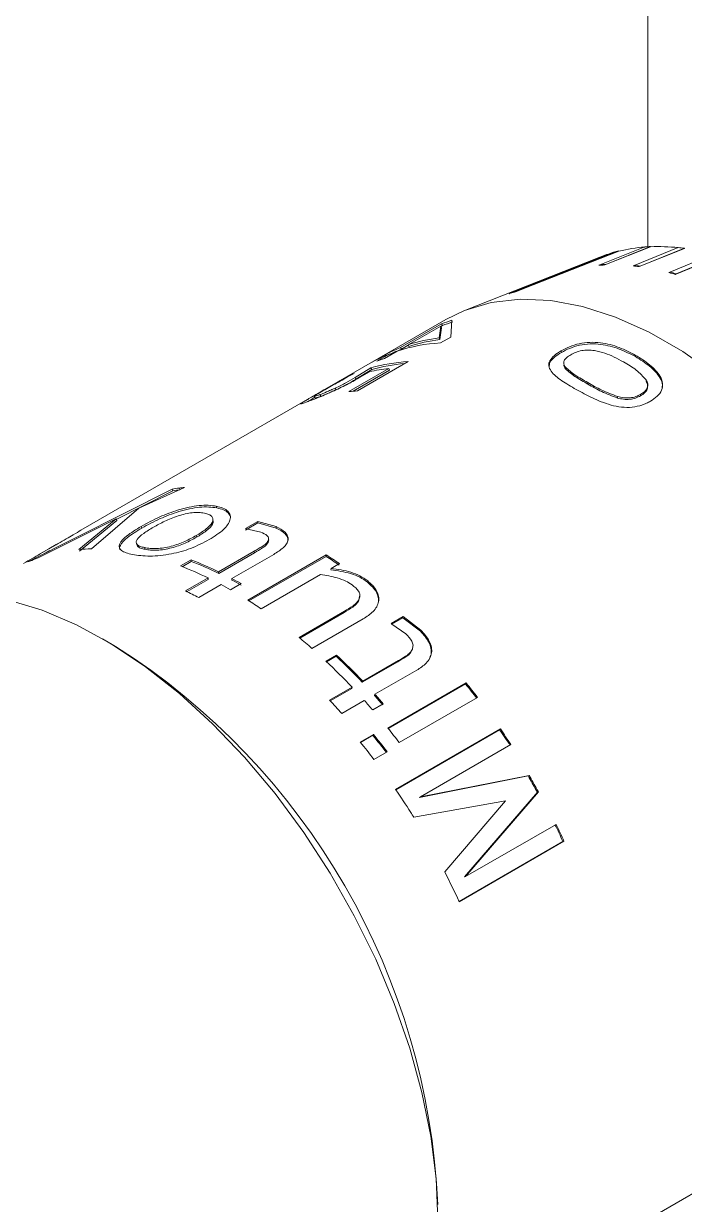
# Model space of a CAD drawing. Header units: millimetres. Extents: x 2 to 278, y 1 to 215.
# Drawn here: x 229.64 to 234.17, y 54.66 to 62.75 of the extents above; entities that cross this region are included whole.
import ezdxf

# ---------------------------------------------------------------- set-up
doc = ezdxf.new("R2010")
doc.units = ezdxf.units.MM

msp = doc.modelspace()

# ---------------------------------------------------------------- linework, layer by layer
at = {"color": 7, "linetype": 'Continuous', "lineweight": 18}
for p, q in [((233.9174, 64.8564), (233.9174, 61.2217)), ((232.9737, 60.9034), (233.6819, 61.1831)), ((233.0035, 60.9091), (233.7187, 61.1916)), ((233.01, 60.9129), (233.7183, 61.1926)), ((233.5885, 61.0981), (233.8957, 61.2203)), ((233.6213, 61.0966), (233.9354, 61.2216)), ((233.6278, 61.1003), (233.935, 61.2226)), ((233.7183, 61.1926), (233.7187, 61.1916)), ((233.8219, 61.0938), (234.1251, 61.2162)), ((233.8572, 61.0851), (234.1672, 61.2102)), ((233.8637, 61.0888), (234.1669, 61.2112)), ((233.935, 61.2226), (233.9354, 61.2216)), ((234.1669, 61.2112), (234.1672, 61.2102)), ((233.587, 61.15), (232.6673, 60.7871)), ((233.6213, 61.0966), (233.6278, 61.1003)), ((234.0677, 61.0476), (234.3667, 61.1709)), ((234.1047, 61.0317), (234.4104, 61.1577)), ((234.1112, 61.0354), (234.4102, 61.1587)), ((233.582, 61.0943), (233.5885, 61.0981)), ((233.8154, 61.0901), (233.8219, 61.0938)), ((233.8572, 61.0851), (233.8637, 61.0888)), ((234.0612, 61.0439), (234.0677, 61.0476)), ((234.1047, 61.0317), (234.1112, 61.0354)), ((232.9672, 60.8996), (232.9737, 60.9034)), ((233.0035, 60.9091), (233.01, 60.9129)), ((232.5327, 60.7222), (230.0312, 59.2781)), ((232.5734, 60.7171), (232.5658, 60.6027)), ((232.2221, 60.5301), (232.5029, 60.6922)), ((232.4972, 60.6779), (232.2737, 60.5489)), ((232.4873, 60.5971), (232.4972, 60.6779)), ((232.492, 60.5855), (232.5027, 60.6666)), ((232.5027, 60.6666), (232.4972, 60.6779)), ((232.4986, 60.6751), (232.5087, 60.6809)), ((232.5087, 60.6809), (232.5029, 60.6922)), ((232.2279, 60.5188), (232.2751, 60.5461)), ((232.2792, 60.5375), (232.2737, 60.5489)), ((232.492, 60.5855), (232.4873, 60.5971)), ((232.5658, 60.6027), (232.4951, 60.5618)), ((232.028, 60.4306), (232.1019, 60.4733)), ((232.0596, 60.4363), (232.1482, 60.4875)), ((232.1044, 60.4689), (232.1019, 60.4733)), ((232.1998, 60.5062), (232.1111, 60.4551)), ((232.1526, 60.479), (232.1482, 60.4875)), ((232.2279, 60.5188), (232.2221, 60.5301)), ((233.3228, 60.5081), (233.3242, 60.497)), ((233.831, 60.4785), (233.8311, 60.4681)), ((231.8683, 60.2287), (232.1417, 60.3865)), ((231.8976, 60.2314), (232.1463, 60.375)), ((231.9104, 60.3249), (232.0191, 60.3911)), ((231.9157, 60.3134), (232.0245, 60.3797)), ((232.2734, 60.4338), (231.9261, 60.2334)), ((232.0191, 60.3911), (232.0245, 60.3797)), ((232.1417, 60.3865), (232.1463, 60.375)), ((233.3524, 60.3853), (233.3516, 60.3961)), ((231.9041, 60.3534), (231.8986, 60.3503)), ((231.9104, 60.3249), (231.9157, 60.3134)), ((232.0085, 60.3647), (231.9458, 60.3276)), ((233.5066, 60.28), (233.5065, 60.2904)), ((233.9045, 60.2988), (233.9052, 60.3088)), ((231.7746, 60.2527), (231.78, 60.2414)), ((233.867, 60.2002), (233.8679, 60.21)), ((231.6309, 60.1971), (231.6369, 60.1859)), ((231.669, 60.2078), (231.6747, 60.1965)), ((233.7083, 60.1847), (233.7089, 60.1946)), ((230.4287, 59.43), (230.7417, 59.5711)), ((230.7096, 59.5566), (230.7053, 59.5672)), ((230.656, 59.5601), (229.6678, 59.0609)), ((230.6609, 59.5486), (230.2739, 59.353)), ((230.6609, 59.5486), (230.656, 59.5601)), ((230.103, 59.151), (230.4287, 59.43)), ((230.962, 59.4314), (230.9592, 59.4429)), ((229.7436, 59.0905), (230.2726, 59.3559)), ((230.2726, 59.3559), (230.0163, 59.1469)), ((230.2776, 59.3444), (230.0207, 59.1353)), ((230.2776, 59.3444), (230.2726, 59.3559)), ((231.243, 59.3393), (231.1588, 59.2907)), ((231.2445, 59.3282), (231.1604, 59.2796)), ((231.3688, 59.3034), (231.243, 59.3393)), ((231.2445, 59.3282), (231.243, 59.3393)), ((231.3699, 59.2925), (231.2445, 59.3282)), ((230.4489, 59.2934), (230.4451, 59.305)), ((230.8239, 59.2305), (230.8217, 59.2418)), ((231.1637, 59.2889), (231.2637, 59.2663)), ((231.3699, 59.2925), (231.3688, 59.3034)), ((229.8112, 59.1506), (229.8624, 59.18)), ((230.4709, 59.1479), (230.4681, 59.1594)), ((231.3146, 59.1949), (231.3138, 59.2057)), ((231.3182, 59.2134), (231.3146, 59.1949)), ((229.7396, 59.1091), (229.8112, 59.1506)), ((229.8165, 59.1394), (229.7689, 59.112)), ((231.2194, 59.1346), (230.9754, 58.9937)), ((231.2201, 59.1238), (230.9761, 58.983)), ((231.0662, 58.9476), (231.3525, 59.1128)), ((231.7118, 59.1094), (231.1752, 58.7996)), ((231.7114, 59.0993), (231.1834, 58.7945)), ((231.2201, 59.1238), (231.2194, 59.1346)), ((231.7114, 59.0993), (231.7118, 59.1094)), ((230.786, 59.0755), (230.7132, 59.0335)), ((230.7875, 59.0644), (230.7257, 59.0287)), ((230.7875, 59.0644), (230.786, 59.0755)), ((231.745, 59.0072), (231.7458, 59.0171)), ((231.7458, 59.0171), (231.8025, 59.0498)), ((230.9027, 58.9517), (230.7481, 58.8625)), ((230.9034, 58.941), (230.7586, 58.8574)), ((230.9034, 58.941), (230.9027, 58.9517)), ((230.9761, 58.983), (230.9754, 58.9937)), ((231.0665, 58.937), (231.0662, 58.9476)), ((231.266, 58.7401), (231.6729, 58.975)), ((231.9953, 58.9224), (231.9969, 58.9317)), ((230.8388, 58.8163), (230.9934, 58.9056)), ((231.0571, 58.8705), (231.1298, 58.9125)), ((231.9412, 58.826), (231.9372, 58.7999)), ((231.9372, 58.7999), (231.939, 58.809)), ((231.8368, 58.7228), (231.5265, 58.5437)), ((231.8349, 58.7138), (231.5321, 58.539)), ((231.8349, 58.7138), (231.8368, 58.7228)), ((232.2408, 58.6866), (232.1567, 58.6381)), ((232.2381, 58.6783), (232.1612, 58.6338)), ((232.2381, 58.6783), (232.2408, 58.6866)), ((232.3587, 58.5857), (232.2381, 58.6783)), ((232.3618, 58.5936), (232.2408, 58.6866)), ((231.6149, 58.4682), (231.9653, 58.6705)), ((232.1614, 58.6336), (232.258, 58.5684)), ((232.3587, 58.5857), (232.3618, 58.5936)), ((230.2693, 58.4824), (230.1796, 58.5343)), ((232.2994, 58.4561), (232.3028, 58.4638)), ((231.7838, 58.4228), (231.7111, 58.3808)), ((231.7811, 58.4145), (231.7156, 58.3766)), ((231.7811, 58.4145), (231.7838, 58.4228)), ((232.2038, 58.3773), (231.9599, 58.2365)), ((232.2073, 58.3849), (231.9633, 58.2441)), ((232.2038, 58.3773), (232.2073, 58.3849)), ((232.0466, 58.1538), (232.3329, 58.3191)), ((231.8905, 58.2021), (231.7359, 58.1128)), ((231.8871, 58.1945), (231.7394, 58.1092)), ((231.8871, 58.1945), (231.8905, 58.2021)), ((231.9599, 58.2365), (231.9633, 58.2441)), ((232.6718, 58.2317), (232.1353, 57.922)), ((232.6673, 58.2253), (232.1374, 57.9194)), ((232.6673, 58.2253), (232.6718, 58.2317)), ((231.8192, 58.0225), (231.9738, 58.1118)), ((232.0428, 58.1465), (232.0466, 58.1538)), ((232.2132, 57.8229), (232.7497, 58.1326)), ((232.0311, 58.0467), (232.1039, 58.0887)), ((232.0364, 57.8793), (231.9455, 57.8268)), ((232.032, 57.8728), (231.9476, 57.8241)), ((232.032, 57.8728), (232.0364, 57.8793)), ((232.9064, 57.9162), (232.1881, 57.5016)), ((232.901, 57.9111), (232.1891, 57.5002)), ((232.901, 57.9111), (232.9064, 57.9162)), ((232.3579, 57.452), (232.9775, 57.8097)), ((232.039, 57.7078), (232.1299, 57.7603)), ((233.0968, 57.5942), (232.3522, 57.4474)), ((233.1031, 57.598), (232.3579, 57.452)), ((233.0968, 57.5942), (233.1031, 57.598)), ((232.6608, 56.9024), (233.16, 57.4829)), ((232.6679, 56.9047), (233.1665, 57.4862)), ((233.1523, 57.4967), (233.1589, 57.5)), ((233.16, 57.4829), (233.1665, 57.4862)), ((232.3127, 57.3108), (232.9417, 57.4236)), ((232.3522, 57.4474), (232.3579, 57.452)), ((232.9417, 57.4236), (232.5245, 56.9368)), ((233.2874, 57.2624), (232.6679, 56.9047)), ((232.623, 56.7341), (233.3348, 57.145)), ((232.6238, 56.7322), (233.3421, 57.1469)), ((233.3348, 57.145), (233.3421, 57.1469)), ((232.6608, 56.9024), (232.6679, 56.9047)), ((232.2924, 53.6179), (235.5487, 55.4977))]:
    msp.add_line(p, q, dxfattribs=at)
at = {"color": 7, "linetype": 'Continuous', "lineweight": 18, "flags": 128}
for points in [[(234.3852, 60.3416), (234.1557, 60.5029), (233.9247, 60.6361), (233.6951, 60.7398), (233.4696, 60.8126), (233.2508, 60.8537), (233.0412, 60.8626), (232.8434, 60.8393), (232.6596, 60.784), (232.5327, 60.7222)], [(232.4773, 54.5547), (232.465, 54.8346), (232.4286, 55.1256), (232.3683, 55.4246), (232.2847, 55.7285), (232.1789, 56.034), (232.0519, 56.3378), (231.905, 56.6368), (231.7398, 56.9278), (231.5581, 57.2077), (231.3618, 57.4735), (231.1529, 57.7224), (230.9337, 57.9518), (230.7065, 58.1593), (230.4737, 58.3426), (230.2378, 58.4998), (230.0013, 58.6292), (229.7666, 58.7295), (229.5364, 58.7996), (229.3129, 58.8388), (229.0986, 58.8466), (228.8958, 58.823), (228.7066, 58.7682), (228.5543, 58.6954)]]:
    msp.add_lwpolyline(points, dxfattribs=at)
at = {"color": 7, "linetype": 'Continuous', "lineweight": 18}
for centre, radius, start, end in [((233.9522, 60.2235), 0.9958, 105.71764, 111.5148), ((233.9607, 60.1935), 1.0281, 103.64154, 105.73414), ((233.9759, 60.1248), 1.0974, 94.17287, 103.55312), ((233.9841, 60.0349), 1.1887, 92.36438, 94.26397), ((233.9868, 59.918), 1.3045, 83.89867, 92.25702), ((233.9744, 59.7807), 1.4433, 82.33597, 84.00497), ((233.678, 59.8921), 1.2093, 92.38054, 94.24782), ((233.6716, 59.8884), 1.2093, 92.38054, 94.24782), ((233.6617, 59.6298), 1.4683, 82.35016, 83.99077), ((233.6682, 59.6336), 1.4683, 82.35016, 83.99077), ((233.5913, 59.2851), 1.8205, 73.62038, 75.04191), ((233.5978, 59.2888), 1.8205, 73.62038, 75.04191), ((233.2563, 59.8708), 1.0686, 103.68123, 105.69446), ((233.2628, 59.8746), 1.0686, 103.68123, 105.69446), ((232.8848, 59.7246), 1.0403, 107.41742, 111.53472), ((232.8889, 59.7174), 1.0359, 107.41742, 111.53472), ((232.5546, 59.4332), 1.1302, 93.01979, 108.29703), ((232.622, 59.5021), 1.1032, 97.01217, 108.40405), ((232.6261, 59.4951), 1.0986, 97.01217, 108.40405), ((232.52, 59.545), 1.0132, 111.52773, 119.05431), ((232.4402, 59.4721), 1.0366, 108.50693, 111.53892), ((232.5939, 59.5876), 1.0132, 111.52773, 119.05431), ((232.5995, 59.5771), 1.0124, 111.53471, 116.36605), ((232.26, 59.2464), 1.1463, 95.92432, 102.67398), ((232.3349, 59.2911), 1.1444, 93.0793, 106.01686), ((232.3374, 59.2908), 1.1329, 94.42397, 106.03603), ((232.3192, 59.4325), 1.0102, 114.26218, 118.14484), ((231.9955, 59.0118), 1.2235, 93.24882, 95.96353), ((230.8469, 58.4143), 1.1616, 97.00054, 99.45905), ((230.8511, 58.3802), 1.1959, 95.25096, 97.00354), ((230.851, 58.4076), 1.1567, 97.00054, 99.45905), ((230.3915, 57.265), 2.1662, 69.11476, 69.25348), ((230.0777, 58.1207), 1.0257, 110.35263, 113.5555), ((230.0822, 58.1086), 1.0386, 109.02906, 110.35607), ((230.1197, 57.8903), 1.2608, 90.75742, 94.70339), ((230.0409, 56.4566), 3.1263, 55.72203, 57.70269), ((230.0343, 56.4556), 3.1395, 55.72203, 57.70269), ((229.8853, 56.8552), 2.3304, 64.11556, 69.18947), ((229.9581, 56.8972), 2.3304, 64.11556, 69.18947), ((229.9631, 56.8952), 2.3205, 64.11556, 69.18947), ((229.774, 56.5254), 2.7453, 60.40559, 61.92182), ((229.7798, 56.525), 2.7337, 60.40559, 61.92182), ((229.6174, 56.5274), 2.5944, 61.91512, 64.16433), ((229.7013, 56.4834), 2.7453, 60.40559, 61.92182), ((229.4978, 56.1458), 3.1395, 55.72203, 57.70269), ((229.3199, 55.6149), 4.1457, 46.73105, 46.82105), ((229.0644, 55.5696), 3.861, 48.65428, 50.3798), ((227.6975, 54.4481), 4.7844, 2.51927, 57.48325), ((228.7587, 55.237), 4.3128, 43.43287, 46.79852), ((228.8412, 55.2839), 4.2947, 43.43287, 46.79852), ((228.8314, 55.279), 4.3128, 43.43287, 46.79852), ((228.8525, 55.1472), 4.9018, 37.43136, 38.89888), ((228.8408, 55.1406), 4.9225, 37.43136, 38.89888), ((228.4325, 54.9834), 4.5504, 41.90352, 43.45002), ((228.4993, 54.9936), 4.6685, 40.84153, 41.90575), ((228.5829, 55.0416), 4.6488, 40.84153, 41.90575), ((228.5721, 55.0356), 4.6685, 40.84153, 41.90575), ((228.2252, 54.7851), 4.9016, 37.28459, 39.04565), ((228.2135, 54.7785), 4.9224, 37.28459, 39.04565), ((228.3043, 54.8309), 4.9225, 37.43136, 38.89888), ((228.6624, 55.0083), 5.1373, 32.9839, 34.40623), ((228.6499, 55.0011), 5.1591, 32.9839, 34.40623), ((228.1226, 54.726), 4.9224, 37.28459, 39.04565), ((228.6051, 54.972), 5.2011, 29.03912, 30.27618), ((228.5924, 54.9647), 5.2231, 29.03912, 30.27618), ((227.923, 54.5806), 5.1695, 32.31914, 34.40505), ((228.6088, 54.9741), 5.1968, 28.86529, 29.03902), ((228.5961, 54.9668), 5.2188, 28.86529, 29.03902), ((227.8948, 54.5626), 5.2029, 31.8842, 32.32115), ((228.6983, 55.0196), 5.1005, 24.62781, 26.05698), ((228.686, 55.0124), 5.122, 24.62781, 26.05698), ((227.9483, 54.5886), 5.1435, 24.63055, 27.16372)]:
    msp.add_arc(centre, radius, start, end, dxfattribs=at)
for points, knots in [([(233.3228, 60.5081), (233.3411, 60.5178), (233.3778, 60.5373), (233.446, 60.5588), (233.5206, 60.5685), (233.6168, 60.5629), (233.7234, 60.5341), (233.7951, 60.4971), (233.831, 60.4785)], [0, 0, 0, 0, 0.125108, 0.249985, 0.374734, 0.499711, 0.749517, 1, 1, 1, 1]), ([(233.3242, 60.497), (233.3425, 60.5068), (233.3792, 60.5262), (233.4472, 60.5478), (233.5217, 60.5575), (233.6177, 60.5521), (233.724, 60.5235), (233.7953, 60.4866), (233.8311, 60.4681)], [0, 0, 0, 0, 0.12544, 0.250588, 0.375459, 0.500395, 0.749895, 1, 1, 1, 1]), ([(233.4253, 60.2435), (233.3914, 60.2633), (233.3236, 60.3027), (233.2574, 60.3557), (233.2344, 60.4033), (233.2421, 60.4409), (233.2729, 60.4767), (233.3062, 60.4976), (233.3228, 60.5081)], [0, 0, 0, 0, 0.250486, 0.500299, 0.629628, 0.750035, 0.874892, 1, 1, 1, 1]), ([(233.2398, 60.3943), (233.2407, 60.406), (233.2425, 60.4301), (233.2746, 60.4657), (233.3076, 60.4866), (233.3242, 60.497)], [0, 0, 0, 0, 0.319725, 0.659436, 1, 1, 1, 1]), ([(233.3886, 60.4807), (233.3788, 60.4745), (233.359, 60.4621), (233.3408, 60.4401), (233.3388, 60.421), (233.344, 60.4064), (233.349, 60.3996), (233.3516, 60.3961)], [0, 0, 0, 0, 0.250253, 0.499973, 0.749427, 0.874667, 1, 1, 1, 1]), ([(233.5506, 60.5097), (233.5365, 60.5113), (233.5084, 60.5146), (233.463, 60.5105), (233.4215, 60.4983), (233.3996, 60.4866), (233.3886, 60.4807)], [0, 0, 0, 0, 0.250208, 0.499841, 0.749527, 1, 1, 1, 1]), ([(233.7497, 60.4316), (233.7282, 60.4431), (233.6875, 60.465), (233.6243, 60.494), (233.5753, 60.5044), (233.5506, 60.5097)], [0, 0, 0, 0, 0.353661, 0.672991, 1, 1, 1, 1]), ([(233.831, 60.4785), (233.8648, 60.4576), (233.9325, 60.416), (233.9985, 60.3473), (234.0215, 60.2847), (234.0146, 60.237), (233.9836, 60.1951), (233.9505, 60.1736), (233.9339, 60.1629)], [0, 0, 0, 0, 0.250465, 0.500214, 0.629462, 0.750008, 0.874855, 1, 1, 1, 1]), ([(233.8311, 60.4681), (233.865, 60.4473), (233.9328, 60.4057), (233.996, 60.3375), (234.0199, 60.2836), (234.0151, 60.2614), (234.0138, 60.2553)], [0, 0, 0, 0, 0.3688786, 0.7368703, 0.9273228, 1, 1, 1, 1]), ([(233.3421, 60.4099), (233.3419, 60.4088), (233.341, 60.4039), (233.3453, 60.3956), (233.35, 60.3888), (233.3524, 60.3853)], [0, 0, 0, 0, 0.1277254, 0.5638152, 1, 1, 1, 1]), ([(233.3516, 60.3961), (233.3727, 60.3776), (233.4149, 60.3404), (233.476, 60.3071), (233.5065, 60.2904)], [0, 0, 0, 0, 0.499048, 1, 1, 1, 1]), ([(233.3524, 60.3853), (233.3734, 60.3668), (233.4154, 60.3297), (233.4762, 60.2966), (233.5066, 60.28)], [0, 0, 0, 0, 0.499038, 1, 1, 1, 1]), ([(233.9052, 60.3088), (233.8838, 60.3322), (233.8408, 60.3792), (233.7801, 60.4141), (233.7497, 60.4316)], [0, 0, 0, 0, 0.498925, 1, 1, 1, 1]), ([(231.6525, 60.214), (231.682, 60.2311), (231.741, 60.2651), (231.8087, 60.3038), (231.8427, 60.3232)], [0, 0, 0, 0, 0.499629, 1, 1, 1, 1]), ([(231.8986, 60.3503), (231.8637, 60.3313), (231.7939, 60.2933), (231.7334, 60.2586), (231.7032, 60.2413)], [0, 0, 0, 0, 0.500486, 1, 1, 1, 1]), ([(231.9458, 60.3276), (231.9191, 60.3123), (231.8659, 60.2819), (231.7996, 60.2501), (231.7666, 60.2343)], [0, 0, 0, 0, 0.501283, 1, 1, 1, 1]), ([(231.7746, 60.2527), (231.7872, 60.2589), (231.8126, 60.2711), (231.8592, 60.2958), (231.8899, 60.3132), (231.9104, 60.3249)], [0, 0, 0, 0, 0.249719, 0.499782, 1, 1, 1, 1]), ([(231.78, 60.2414), (231.7927, 60.2475), (231.818, 60.2597), (231.8646, 60.2844), (231.8953, 60.3018), (231.9157, 60.3134)], [0, 0, 0, 0, 0.249556, 0.499629, 1, 1, 1, 1]), ([(233.5065, 60.2904), (233.5367, 60.2727), (233.597, 60.2374), (233.6717, 60.2089), (233.7089, 60.1946)], [0, 0, 0, 0, 0.50116, 1, 1, 1, 1]), ([(233.867, 60.2002), (233.8769, 60.2065), (233.8967, 60.2192), (233.9146, 60.2442), (233.9167, 60.2674), (233.9116, 60.2856), (233.9069, 60.2944), (233.9045, 60.2988)], [0, 0, 0, 0, 0.250572, 0.500437, 0.749845, 0.874908, 1, 1, 1, 1]), ([(233.8679, 60.21), (233.8778, 60.2163), (233.8976, 60.229), (233.9155, 60.254), (233.9175, 60.2773), (233.9123, 60.2956), (233.9075, 60.3044), (233.9052, 60.3088)], [0, 0, 0, 0, 0.250235, 0.499898, 0.749422, 0.874667, 1, 1, 1, 1]), ([(231.5374, 60.1461), (231.5415, 60.1488), (231.5497, 60.1543), (231.5847, 60.1749), (231.6254, 60.1984), (231.6525, 60.214)], [0, 0, 0, 0, 0.250276, 0.500633, 1, 1, 1, 1]), ([(231.7666, 60.2343), (231.749, 60.2264), (231.7138, 60.2105), (231.6639, 60.1899), (231.6214, 60.1734), (231.5992, 60.1652), (231.5882, 60.161)], [0, 0, 0, 0, 0.2498693, 0.4997429, 0.7496742, 1, 1, 1, 1]), ([(231.7032, 60.2413), (231.6861, 60.2314), (231.6606, 60.2165), (231.638, 60.2026), (231.6332, 60.199), (231.6309, 60.1971)], [0, 0, 0, 0, 0.499655, 0.749803, 1, 1, 1, 1]), ([(231.669, 60.2078), (231.6829, 60.2131), (231.7039, 60.2211), (231.7434, 60.2381), (231.7642, 60.2479), (231.7746, 60.2527)], [0, 0, 0, 0, 0.499107, 0.74963, 1, 1, 1, 1]), ([(231.6747, 60.1965), (231.6886, 60.2018), (231.7095, 60.2097), (231.7489, 60.2267), (231.7696, 60.2365), (231.78, 60.2414)], [0, 0, 0, 0, 0.498716, 0.74929, 1, 1, 1, 1]), ([(233.9339, 60.1629), (233.925, 60.158), (233.9071, 60.1482), (233.8672, 60.1323), (233.8107, 60.1193), (233.7359, 60.12), (233.6397, 60.1406), (233.5328, 60.1845), (233.4611, 60.2238), (233.4253, 60.2435)], [0, 0, 0, 0, 0.0626506, 0.125272, 0.2501129, 0.3748317, 0.4997977, 0.74958, 1, 1, 1, 1]), ([(233.5066, 60.28), (233.5367, 60.2624), (233.5967, 60.2272), (233.6711, 60.1988), (233.7083, 60.1847)], [0, 0, 0, 0, 0.5011082, 1, 1, 1, 1]), ([(233.7089, 60.1946), (233.7228, 60.1913), (233.7506, 60.1847), (233.795, 60.1841), (233.8356, 60.1931), (233.8571, 60.2044), (233.8679, 60.21)], [0, 0, 0, 0, 0.250242, 0.499923, 0.749658, 1, 1, 1, 1]), ([(231.5882, 60.161), (231.5704, 60.1544), (231.535, 60.1412), (231.5366, 60.1444), (231.5374, 60.1461)], [0, 0, 0, 0, 0.500451, 1, 1, 1, 1]), ([(231.5832, 60.1592), (231.5835, 60.1594), (231.5952, 60.1664), (231.6153, 60.1779), (231.6351, 60.1893)], [0, 0, 0, 0, 0.0174799, 1, 1, 1, 1]), ([(231.6309, 60.1971), (231.6301, 60.1961), (231.6285, 60.1941), (231.6383, 60.1963), (231.6567, 60.2032), (231.669, 60.2078)], [0, 0, 0, 0, 0.250185, 0.500448, 1, 1, 1, 1]), ([(231.6369, 60.1859), (231.6361, 60.1849), (231.6345, 60.1829), (231.6441, 60.1851), (231.6625, 60.1919), (231.6747, 60.1965)], [0, 0, 0, 0, 0.250429, 0.500718, 1, 1, 1, 1]), ([(233.7083, 60.1847), (233.7221, 60.1814), (233.7499, 60.1748), (233.7942, 60.1742), (233.8347, 60.1833), (233.8562, 60.1946), (233.867, 60.2002)], [0, 0, 0, 0, 0.249816, 0.499381, 0.74932, 1, 1, 1, 1]), ([(230.9592, 59.4429), (230.9415, 59.4455), (230.9063, 59.4508), (230.8426, 59.4485), (230.7722, 59.4374), (230.679, 59.413), (230.56, 59.3678), (230.4852, 59.3269), (230.4451, 59.305)], [0, 0, 0, 0, 0.12528, 0.2504, 0.373531, 0.50057, 0.73197, 1, 1, 1, 1]), ([(230.962, 59.4314), (230.9444, 59.434), (230.9093, 59.4392), (230.8458, 59.437), (230.7756, 59.4258), (230.6825, 59.4014), (230.5637, 59.3562), (230.489, 59.3154), (230.4489, 59.2934)], [0, 0, 0, 0, 0.124924, 0.24981, 0.372829, 0.499875, 0.731501, 1, 1, 1, 1]), ([(230.8773, 59.3956), (230.8648, 59.3975), (230.8404, 59.401), (230.7954, 59.3991), (230.7469, 59.3908), (230.6806, 59.3726), (230.6035, 59.3406), (230.5535, 59.3129), (230.5284, 59.2991)], [0, 0, 0, 0, 0.129723, 0.251386, 0.375104, 0.500228, 0.749618, 1, 1, 1, 1]), ([(230.9103, 59.2141), (230.9464, 59.237), (231.0136, 59.2794), (231.0555, 59.3398), (231.0577, 59.382), (231.0409, 59.41), (231.0074, 59.4311), (230.9753, 59.4389), (230.9592, 59.4429)], [0, 0, 0, 0, 0.268279, 0.499418, 0.626748, 0.749641, 0.874782, 1, 1, 1, 1]), ([(231.0567, 59.3702), (231.0525, 59.3797), (231.0441, 59.3988), (231.0098, 59.4196), (230.9779, 59.4274), (230.962, 59.4314)], [0, 0, 0, 0, 0.329427, 0.664666, 1, 1, 1, 1]), ([(230.8217, 59.2418), (230.845, 59.256), (230.8915, 59.2845), (230.9305, 59.324), (230.9388, 59.3537), (230.9311, 59.3729), (230.9102, 59.3875), (230.8884, 59.3929), (230.8773, 59.3956)], [0, 0, 0, 0, 0.250374, 0.499794, 0.626729, 0.749717, 0.873275, 1, 1, 1, 1]), ([(230.8239, 59.2305), (230.8471, 59.2447), (230.8933, 59.273), (230.9341, 59.3129), (230.9377, 59.3347), (230.9389, 59.342)], [0, 0, 0, 0, 0.399707, 0.7976928, 1, 1, 1, 1]), ([(229.8759, 59.1872), (229.9134, 59.209), (229.9816, 59.2487), (230.0158, 59.2689), (230.0312, 59.2781)], [0, 0, 0, 0, 0.550181, 1, 1, 1, 1]), ([(230.4451, 59.305), (230.4091, 59.2829), (230.3418, 59.2418), (230.2969, 59.1925), (230.2919, 59.1602), (230.3064, 59.1391), (230.3384, 59.123), (230.3703, 59.1157), (230.3863, 59.1121)], [0, 0, 0, 0, 0.267699, 0.499334, 0.625775, 0.74963, 0.874772, 1, 1, 1, 1]), ([(230.4489, 59.2934), (230.4126, 59.2713), (230.3448, 59.23), (230.3028, 59.1815), (230.2938, 59.1556), (230.2992, 59.148), (230.2996, 59.1474)], [0, 0, 0, 0, 0.421138, 0.785452, 0.984039, 1, 1, 1, 1]), ([(230.5284, 59.2991), (230.5049, 59.285), (230.4581, 59.2569), (230.4171, 59.2208), (230.4074, 59.1952), (230.4149, 59.1791), (230.4353, 59.1669), (230.4572, 59.1619), (230.4681, 59.1594)], [0, 0, 0, 0, 0.250394, 0.499727, 0.627024, 0.749764, 0.8748, 1, 1, 1, 1]), ([(230.4681, 59.1594), (230.4803, 59.1574), (230.5046, 59.1533), (230.5499, 59.1526), (230.5999, 59.1574), (230.6679, 59.1716), (230.7463, 59.2005), (230.7965, 59.228), (230.8217, 59.2418)], [0, 0, 0, 0, 0.125205, 0.250237, 0.373667, 0.500254, 0.749603, 1, 1, 1, 1]), ([(231.2637, 59.2663), (231.2802, 59.2588), (231.3049, 59.2477), (231.3203, 59.2245), (231.316, 59.212), (231.3138, 59.2057)], [0, 0, 0, 0, 0.500575, 0.750186, 1, 1, 1, 1]), ([(231.3525, 59.1128), (231.3758, 59.1274), (231.4114, 59.1497), (231.442, 59.1847), (231.4532, 59.2125), (231.4494, 59.2396), (231.4263, 59.2735), (231.3918, 59.2915), (231.3688, 59.3034)], [0, 0, 0, 0, 0.250154, 0.382753, 0.500296, 0.620893, 0.747633, 1, 1, 1, 1]), ([(231.4501, 59.2112), (231.4498, 59.2169), (231.4492, 59.232), (231.4264, 59.2626), (231.3925, 59.2806), (231.3699, 59.2925)], [0, 0, 0, 0, 0.169188, 0.447033, 1, 1, 1, 1]), ([(229.6388, 59.0515), (229.6775, 59.0736), (229.7634, 59.1227), (229.836, 59.1643), (229.8759, 59.1872)], [0, 0, 0, 0, 0.450377, 1, 1, 1, 1]), ([(230.3863, 59.1121), (230.404, 59.1092), (230.4396, 59.1032), (230.5045, 59.1002), (230.5768, 59.1043), (230.6728, 59.1188), (230.7946, 59.1532), (230.8699, 59.1929), (230.9103, 59.2141)], [0, 0, 0, 0, 0.125265, 0.25043, 0.373796, 0.500585, 0.732062, 1, 1, 1, 1]), ([(230.4154, 59.1789), (230.4164, 59.1752), (230.4191, 59.1661), (230.4386, 59.1555), (230.4601, 59.1504), (230.4709, 59.1479)], [0, 0, 0, 0, 0.249016, 0.62434, 1, 1, 1, 1]), ([(230.4709, 59.1479), (230.4831, 59.1459), (230.5073, 59.1419), (230.5524, 59.1412), (230.6024, 59.146), (230.6702, 59.1603), (230.7485, 59.1892), (230.7987, 59.2167), (230.8239, 59.2305)], [0, 0, 0, 0, 0.124894, 0.249666, 0.372952, 0.499539, 0.749186, 1, 1, 1, 1]), ([(231.3138, 59.2057), (231.3094, 59.1988), (231.3006, 59.1851), (231.2745, 59.1676), (231.2475, 59.1509), (231.2288, 59.14), (231.2194, 59.1346)], [0, 0, 0, 0, 0.249631, 0.499443, 0.749711, 1, 1, 1, 1]), ([(231.3146, 59.1949), (231.3102, 59.188), (231.3013, 59.1743), (231.2665, 59.151), (231.2387, 59.1347), (231.2201, 59.1238)], [0, 0, 0, 0, 0.249538, 0.49939, 1, 1, 1, 1]), ([(231.9953, 58.9224), (231.9783, 58.9343), (231.9442, 58.9582), (231.8596, 58.9904), (231.7909, 59.0005), (231.745, 59.0072)], [0, 0, 0, 0, 0.249898, 0.499774, 1, 1, 1, 1]), ([(231.9969, 58.9317), (231.9798, 58.9437), (231.9456, 58.9677), (231.8608, 59), (231.7918, 59.0103), (231.7458, 59.0171)], [0, 0, 0, 0, 0.250075, 0.500025, 1, 1, 1, 1]), ([(231.6729, 58.975), (231.7119, 58.9686), (231.772, 58.9588), (231.8453, 58.9327), (231.8755, 58.9132), (231.8894, 58.9042)], [0, 0, 0, 0, 0.499903, 0.769662, 1, 1, 1, 1]), ([(231.9653, 58.6705), (231.9899, 58.6864), (232.0272, 58.7105), (232.0598, 58.7528), (232.0735, 58.7886), (232.0738, 58.8263), (232.0555, 58.878), (232.0204, 58.9101), (231.9969, 58.9317)], [0, 0, 0, 0, 0.250252, 0.380427, 0.500596, 0.623997, 0.748147, 1, 1, 1, 1]), ([(232.0692, 58.7798), (232.0702, 58.7924), (232.0722, 58.8175), (232.0532, 58.8692), (232.0185, 58.9011), (231.9953, 58.9224)], [0, 0, 0, 0, 0.2498705, 0.4988062, 1, 1, 1, 1]), ([(231.8894, 58.9042), (231.9067, 58.8903), (231.9322, 58.8697), (231.9458, 58.8343), (231.9413, 58.8177), (231.939, 58.809)], [0, 0, 0, 0, 0.500009, 0.740751, 1, 1, 1, 1]), ([(231.9372, 58.7999), (231.9321, 58.7909), (231.9219, 58.7729), (231.8858, 58.7445), (231.8553, 58.7261), (231.8349, 58.7138)], [0, 0, 0, 0, 0.249417, 0.499498, 1, 1, 1, 1]), ([(231.939, 58.809), (231.9339, 58.8), (231.9238, 58.782), (231.8877, 58.7535), (231.8572, 58.7351), (231.8368, 58.7228)], [0, 0, 0, 0, 0.249523, 0.499587, 1, 1, 1, 1]), ([(232.3329, 58.3191), (232.3563, 58.3341), (232.392, 58.3572), (232.424, 58.3997), (232.4369, 58.4368), (232.4353, 58.4771), (232.4156, 58.5327), (232.3833, 58.5693), (232.3618, 58.5936)], [0, 0, 0, 0, 0.250154, 0.382753, 0.500296, 0.620893, 0.747633, 1, 1, 1, 1]), ([(232.258, 58.5684), (232.2736, 58.5524), (232.2969, 58.5284), (232.3103, 58.4897), (232.3053, 58.4725), (232.3028, 58.4638)], [0, 0, 0, 0, 0.500575, 0.750186, 1, 1, 1, 1]), ([(232.4192, 58.3947), (232.424, 58.4061), (232.4337, 58.4292), (232.4317, 58.4697), (232.4123, 58.525), (232.3801, 58.5615), (232.3587, 58.5857)], [0, 0, 0, 0, 0.190758, 0.386318, 0.59155, 1, 1, 1, 1]), ([(232.2994, 58.4561), (232.2947, 58.4472), (232.2853, 58.4295), (232.2503, 58.4046), (232.2224, 58.3882), (232.2038, 58.3773)], [0, 0, 0, 0, 0.249538, 0.49939, 1, 1, 1, 1]), ([(232.3028, 58.4638), (232.2981, 58.4549), (232.2888, 58.4371), (232.2624, 58.4185), (232.2354, 58.4012), (232.2167, 58.3903), (232.2073, 58.3849)], [0, 0, 0, 0, 0.249631, 0.499443, 0.749711, 1, 1, 1, 1])]:
    msp.add_open_spline(points, degree=3, knots=knots, dxfattribs=at)

doc.saveas('drawing.dxf')
